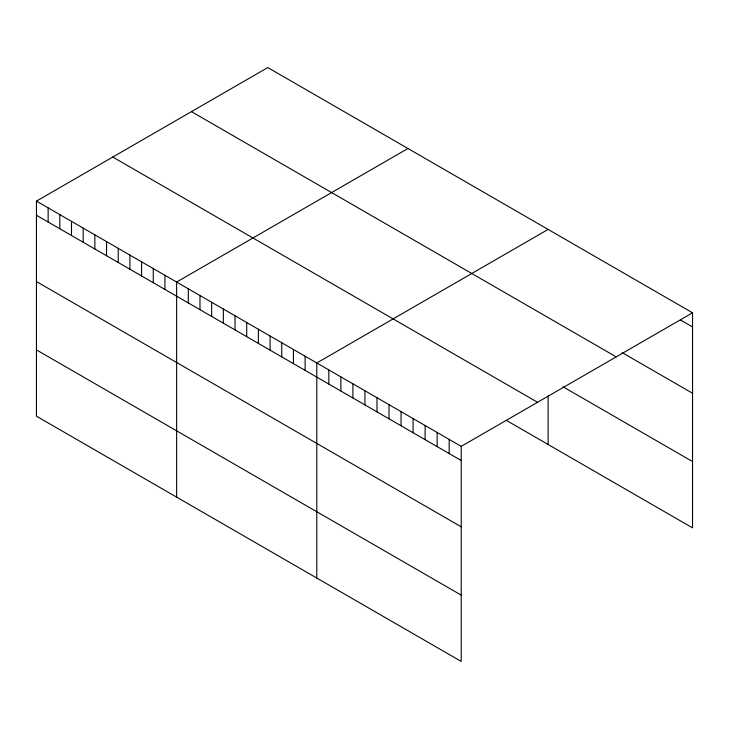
<?xml version="1.0" encoding="UTF-8"?>
<svg xmlns="http://www.w3.org/2000/svg" width="729" height="729" viewBox="0 0 729 729"><rect width="100%" height="100%" fill="white"/><g stroke="black" fill="none" stroke-linecap="round" stroke-linejoin="round"><path stroke-width="1.09" d="M36.45 201.122L461.22 446.367L461.22 661.431L36.45 416.195L36.45 201.122L267.78 67.569L692.55 312.805L692.55 527.878L506.272 420.332M407.958 148.497L176.628 282.05L176.628 497.123M548.126 229.425L316.796 362.978L316.796 578.051M461.22 446.367L692.55 312.805M680.512 320.004L692.55 326.947M622.192 352.636L692.55 393.25M191.445 111.637L616.215 356.882M562.943 386.744L692.55 461.566M112.785 157.054L537.555 402.29M36.45 215.265L461.22 460.509M36.45 281.576L461.22 526.812M36.45 349.893L461.22 595.128M548.126 395.874L548.126 444.499M449.182 439.414L449.182 453.556M437.145 432.461L437.145 446.613M425.116 425.517L425.116 439.66M413.079 418.564L413.079 432.716M401.041 411.621L401.041 425.763M389.013 404.668L389.013 418.811M376.975 397.724L376.975 411.867M364.937 390.771L364.937 404.914M352.9 383.828L352.9 397.97M340.871 376.875L340.871 391.017M328.834 369.931L328.834 384.074M305.114 356.235L305.114 370.378M293.432 349.492L293.432 363.634M281.758 342.748L281.758 356.891M270.076 336.005L270.076 350.148M258.394 329.262L258.394 343.405M246.712 322.519L246.712 336.661M235.03 315.775L235.03 329.918M223.347 309.032L223.347 323.175M211.665 302.289L211.665 316.432M199.983 295.537L199.983 309.688M188.301 288.793L188.301 302.936M164.945 275.307L164.945 289.449M153.263 268.564L153.263 282.706M141.581 261.82L141.581 275.963M129.899 255.077L129.899 269.22M118.216 248.334L118.216 262.476M106.534 241.591L106.534 255.733M94.852 234.847L94.852 248.99M83.179 228.104L83.179 242.247M71.497 221.352L71.497 235.503M59.814 214.608L59.814 228.751M48.132 207.865L48.132 222.008"/></g></svg>
